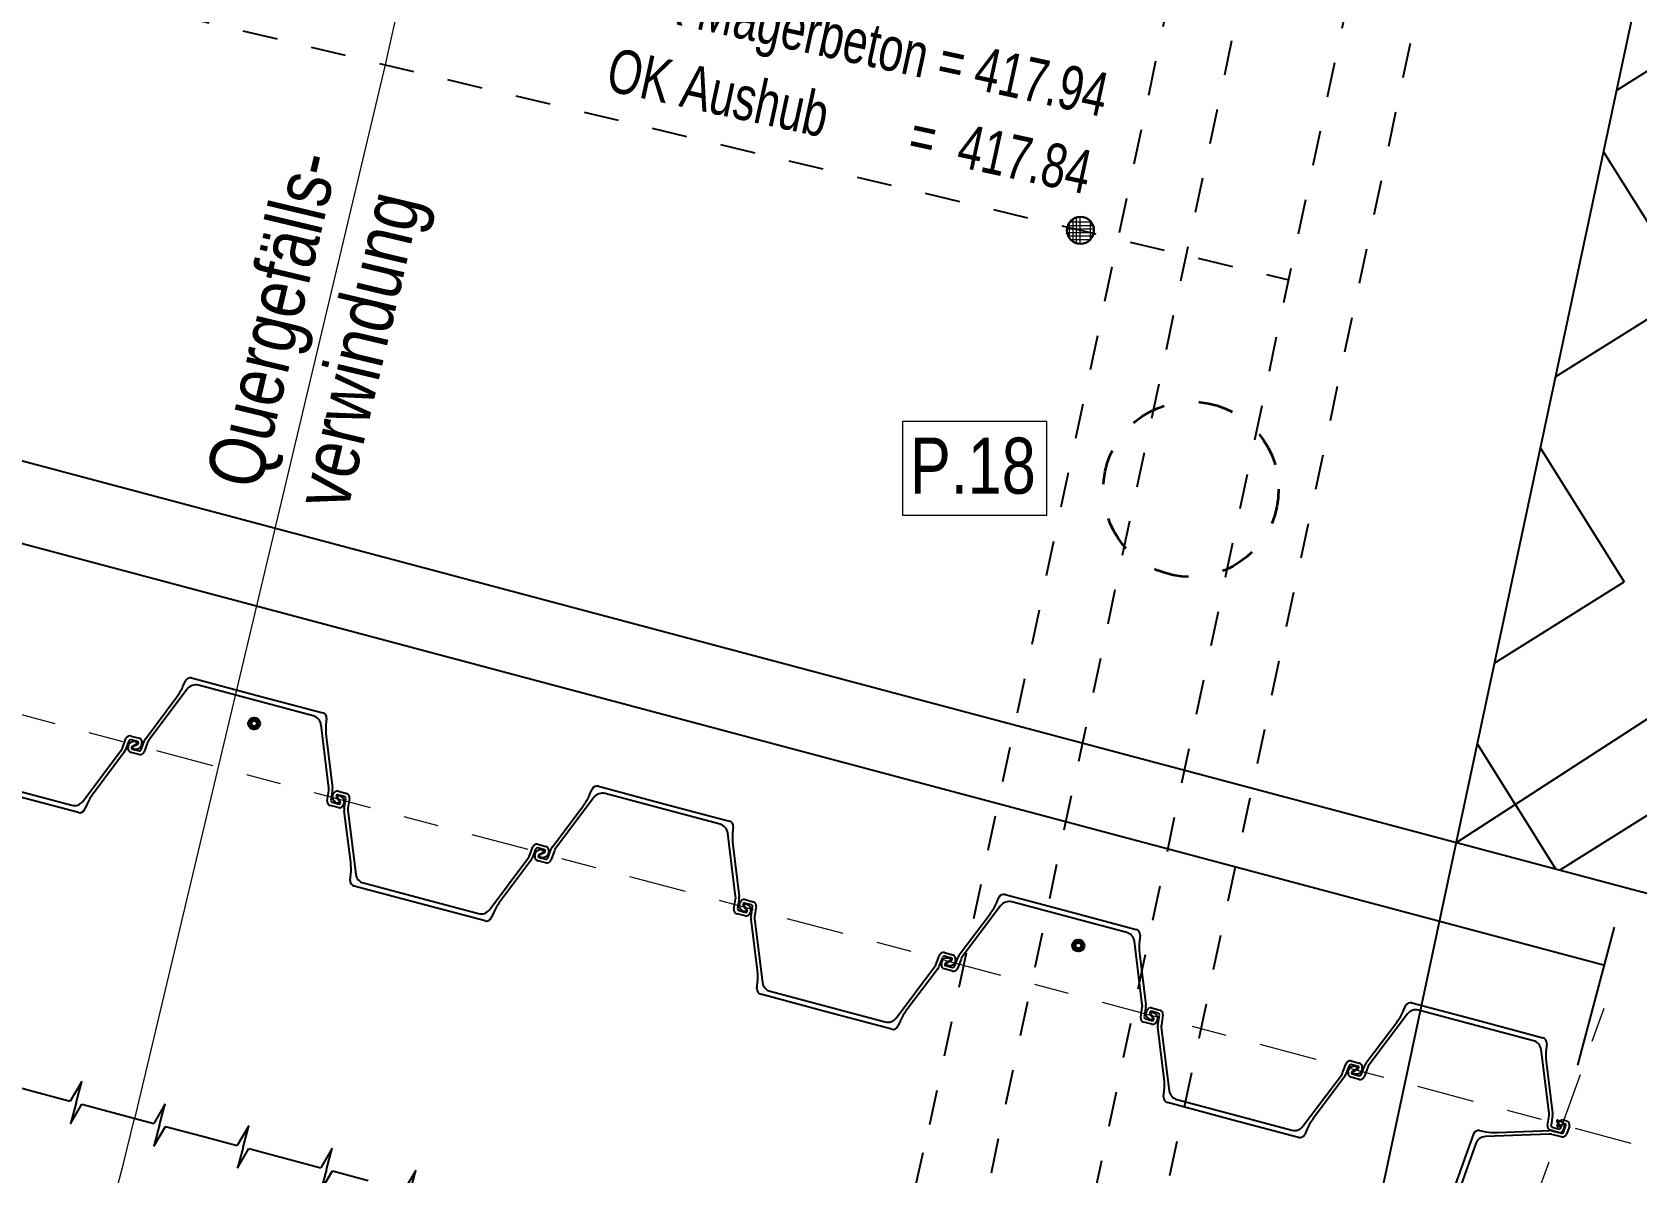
# Model space of a CAD drawing. Header units: metres. Extents: x 2681086.2 to 2681125.9, y 1225431.9 to 1225460.7.
# Drawn here: x 2681118.168 to 2681122.743, y 1225447.647 to 1225450.899 of the extents above; entities that cross this region are included whole.
import ezdxf

# ---------------------------------------------------------------- set-up
doc = ezdxf.new("R2010")
doc.units = ezdxf.units.M
for name, pattern in [('ALL_S17', [0.025, 0, -0.025]), ('ALL_S19', [0.075, 0, -0.075]), ('AUSGEZOGEN', [0]), ('STRICHLINIE2_S3', [0.125, 0.075, -0.05]), ('STRICHPUNKT2_S11', [0.245, 0.165, -0.04, 0, -0.04])]:
    doc.linetypes.add(name, pattern=pattern)
for name, color, linetype, lineweight in [('Beton Ansicht', 252, 'AUSGEZOGEN', 25), ('Beton geschnitten', 8, 'AUSGEZOGEN', 25), ('Betonierfugen', 7, 'AUSGEZOGEN', 25), ('Design', 250, 'AUSGEZOGEN', 18), ('Standard', 7, 'AUSGEZOGEN', 13), ('Text Waende', 7, 'AUSGEZOGEN', 18), ('Vermassung Schnitte', 7, 'AUSGEZOGEN', 18)]:
    doc.layers.add(name, color=color, linetype=linetype, lineweight=lineweight)
doc.styles.add('ARIAL', font='arial.ttf')

# ---------------------------------------------------------------- blocks, each defined once
blk = doc.blocks.new('COMPLEXOBJECT_7')
at = {"color": 7, "linetype": 'AUSGEZOGEN', "lineweight": 25, "transparency": 33554687}
for p, q in [((317.0792, 449.1899), (317.0812, 449.1971)), ((317.0901, 449.1937), (317.0897, 449.1922)), ((317.0901, 449.1897), (317.1002, 449.1742)), ((317.1135, 449.1906), (317.0938, 449.1959)), ((317.0959, 449.2057), (317.1187, 449.1996)), ((317.1126, 449.1573), (317.1171, 449.185)), ((317.1274, 449.1861), (317.1228, 449.1576)), ((317.0979, 449.171), (317.0928, 449.1723)), ((317.1307, 449.0033), (317.1125, 449.1503)), ((317.1227, 449.1505), (317.1451, 448.9695)), ((317.6395, 449.02), (317.6497, 449.047)), ((317.6581, 449.041), (317.6482, 449.0147)), ((317.664, 449.0544), (317.6868, 449.0483)), ((317.6837, 449.0388), (317.664, 449.044)), ((317.5266, 448.8679), (317.6361, 449.0138)), ((317.6448, 449.0085), (317.5559, 448.8901)), ((317.6674, 449.0232), (317.6839, 449.0317)), ((317.6729, 449.0179), (317.6678, 449.0192)), ((317.6854, 449.0336), (317.6858, 449.0351)), ((317.6953, 449.0337), (317.6934, 449.0264)), ((317.1292, 448.9517), (317.1311, 448.9694)), ((317.5387, 448.8609), (317.5315, 448.8446))]:
    blk.add_line(p, q, dxfattribs=at)
for points in [[(317.5139, 448.8362), (317.3271, 448.8859), (317.1403, 448.9356)], [(317.1672, 448.9442), (317.331, 448.9006), (317.4949, 448.857)]]:
    blk.add_lwpolyline(points, dxfattribs=at)
for centre, radius, start, end in [((317.0889, 449.1873), 0.01, 165.0918, 205.6301), ((317.0979, 449.1917), 0.02, 205.6301, 255.0918), ((317.0928, 449.1941), 0.012, 75.0918, 165.0918), ((317.0926, 449.1914), 0.003, 165.0918, 213.0918), ((317.093, 449.193), 0.003, 75.0918, 165.0918), ((317.1122, 449.1858), 0.005, 350.8024, 75.0918), ((317.1156, 449.188), 0.012, 350.8024, 75.0918), ((317.0984, 449.173), 0.00213, 255.0918, 33.0918), ((317.1373, 449.1533), 0.025, 170.8024, 187.0749), ((317.1475, 449.1536), 0.025, 170.8024, 187.0749), ((317.6609, 449.0428), 0.012, 75.0918, 159.3812), ((317.6627, 449.0392), 0.005, 75.0918, 159.3812), ((317.6837, 449.0367), 0.012, 345.0918, 75.0918), ((316.9819, 448.9848), 0.15, 354.0918, 7.0749), ((317.6161, 449.0288), 0.025, 323.1088, 339.3812), ((317.6248, 449.0235), 0.025, 323.1088, 339.3812), ((317.6683, 449.0213), 0.00213, 117.0918, 255.0918), ((317.678, 449.0372), 0.02, 255.0918, 304.5535), ((317.6829, 449.0359), 0.003, 345.0918, 75.0918), ((317.6825, 449.0343), 0.003, 297.0918, 345.0918), ((317.6837, 449.029), 0.01, 304.5535, 345.0918), ((317.1442, 448.9501), 0.015, 174.0918, 255.0918), ((317.1749, 448.9732), 0.03, 187.0749, 255.0918), ((317.5026, 448.886), 0.03, 255.0918, 323.1088), ((317.6759, 448.8001), 0.15, 143.1088, 156.0918), ((317.5178, 448.8507), 0.015, 255.0918, 336.0918)]:
    blk.add_arc(centre, radius, start, end, dxfattribs=at)
blk = doc.blocks.new('COMPLEXOBJECT_8')
at = {"color": 7, "linetype": 'AUSGEZOGEN', "lineweight": 25, "transparency": 33554687}
for p, q in [((317.8243, 449.1882), (317.7148, 449.0423)), ((317.8121, 449.1953), (317.8193, 449.2116)), ((317.7061, 449.0476), (317.7949, 449.166)), ((318.2282, 448.9056), (318.2057, 449.0866)), ((318.2216, 449.1045), (318.2198, 449.0867)), ((317.6928, 449.0152), (317.7027, 449.0414)), ((318.2201, 449.0528), (318.2384, 448.9059)), ((317.6556, 449.0225), (317.6575, 449.0297)), ((317.6869, 449.0017), (317.6641, 449.0078)), ((317.6654, 449.0226), (317.665, 449.021)), ((317.6835, 449.033), (317.667, 449.0245)), ((317.6671, 449.0173), (317.6868, 449.0121)), ((317.678, 449.0383), (317.6831, 449.0369)), ((317.7114, 449.0361), (317.7012, 449.0091)), ((318.2234, 448.8701), (318.2281, 448.8986)), ((318.255, 448.8505), (318.2322, 448.8566)), ((318.2382, 448.8988), (318.2337, 448.8712)), ((318.2374, 448.8655), (318.2571, 448.8603)), ((318.2608, 448.8664), (318.2507, 448.882)), ((318.253, 448.8852), (318.2581, 448.8838)), ((318.2608, 448.8624), (318.2612, 448.864)), ((318.2716, 448.8662), (318.2697, 448.859))]:
    blk.add_line(p, q, dxfattribs=at)
for points in [[(317.8369, 449.22), (318.0237, 449.1703), (318.2105, 449.1205)], [(318.1837, 449.1119), (318.0198, 449.1556), (317.856, 449.1992)]]:
    blk.add_lwpolyline(points, dxfattribs=at)
for centre, radius, start, end in [((317.675, 449.2561), 0.15, 323.1088, 336.0918), ((317.833, 449.2055), 0.015, 75.0918, 156.0918), ((317.8483, 449.1702), 0.03, 75.0918, 143.1088), ((318.1759, 449.083), 0.03, 7.0749, 75.0918), ((318.2067, 449.106), 0.015, 354.0918, 75.0918), ((318.369, 449.0713), 0.15, 174.0918, 187.0749), ((317.7261, 449.0326), 0.025, 143.1088, 159.3812), ((317.7348, 449.0273), 0.025, 143.1088, 159.3812), ((317.6672, 449.0194), 0.012, 165.0918, 255.0918), ((317.6672, 449.0272), 0.01, 124.5535, 165.0918), ((317.6728, 449.0189), 0.02, 75.0918, 124.5535), ((317.6679, 449.0202), 0.003, 165.0918, 255.0918), ((317.6683, 449.0218), 0.003, 117.0918, 165.0918), ((317.6825, 449.0348), 0.00213, 297.0918, 75.0918), ((317.6881, 449.0169), 0.005, 255.0918, 339.3812), ((317.69, 449.0133), 0.012, 255.0918, 339.3812), ((318.2034, 448.9026), 0.025, 350.8024, 7.0749), ((318.2135, 448.9028), 0.025, 350.8024, 7.0749), ((318.2353, 448.8682), 0.012, 170.8024, 255.0918), ((318.2387, 448.8704), 0.005, 170.8024, 255.0918), ((318.2524, 448.8831), 0.00213, 75.0918, 213.0918), ((318.2581, 448.8621), 0.012, 255.0918, 345.0918), ((318.2579, 448.8632), 0.003, 255.0918, 345.0918), ((318.2529, 448.8645), 0.02, 25.6301, 75.0918), ((318.2583, 448.8648), 0.003, 345.0918, 33.0918), ((318.2619, 448.8688), 0.01, 345.0918, 25.6301)]:
    blk.add_arc(centre, radius, start, end, dxfattribs=at)
blk = doc.blocks.new('COMPLEXOBJECT_9')
at = {"color": 7, "linetype": 'AUSGEZOGEN', "lineweight": 25, "transparency": 33554687}
for p, q in [((318.2388, 448.8812), (318.2408, 448.8884)), ((318.2497, 448.885), (318.2493, 448.8834)), ((318.2497, 448.881), (318.2598, 448.8655)), ((318.2575, 448.8622), (318.2524, 448.8636)), ((318.2731, 448.8819), (318.2534, 448.8871)), ((318.2555, 448.8969), (318.2783, 448.8909)), ((318.2722, 448.8486), (318.2767, 448.8763)), ((318.287, 448.8773), (318.2824, 448.8489)), ((318.2903, 448.6946), (318.2721, 448.8415)), ((318.2823, 448.8418), (318.3047, 448.6608)), ((318.7991, 448.7113), (318.8093, 448.7383)), ((318.8177, 448.7322), (318.8078, 448.706)), ((318.8236, 448.7457), (318.8464, 448.7396)), ((318.8433, 448.7301), (318.8236, 448.7353)), ((318.827, 448.7145), (318.8435, 448.7229)), ((318.845, 448.7248), (318.8455, 448.7264)), ((318.8549, 448.7249), (318.853, 448.7177)), ((318.6862, 448.5592), (318.7957, 448.7051)), ((318.8044, 448.6998), (318.7155, 448.5814)), ((318.8325, 448.7092), (318.8274, 448.7105)), ((318.2888, 448.6429), (318.2907, 448.6607)), ((318.6983, 448.5521), (318.6911, 448.5358))]:
    blk.add_line(p, q, dxfattribs=at)
for points in [[(318.3268, 448.6355), (318.4906, 448.5919), (318.6545, 448.5482)], [(318.6736, 448.5274), (318.4867, 448.5772), (318.2999, 448.6269)]]:
    blk.add_lwpolyline(points, dxfattribs=at)
for centre, radius, start, end in [((318.2485, 448.8786), 0.01, 165.0918, 205.6301), ((318.2575, 448.8829), 0.02, 205.6301, 255.0918), ((318.2524, 448.8853), 0.012, 75.0918, 165.0918), ((318.2522, 448.8827), 0.003, 165.0918, 213.0918), ((318.2526, 448.8842), 0.003, 75.0918, 165.0918), ((318.258, 448.8643), 0.00213, 255.0918, 33.0918), ((318.2718, 448.8771), 0.005, 350.8024, 75.0918), ((318.2752, 448.8793), 0.012, 350.8024, 75.0918), ((318.2969, 448.8446), 0.025, 170.8024, 187.0749), ((318.3071, 448.8449), 0.025, 170.8024, 187.0749), ((318.8205, 448.7341), 0.012, 75.0918, 159.3812), ((318.8223, 448.7305), 0.005, 75.0918, 159.3812), ((318.8426, 448.7272), 0.003, 345.0918, 75.0918), ((318.8421, 448.7256), 0.003, 297.0918, 345.0918), ((318.8433, 448.728), 0.012, 345.0918, 75.0918), ((318.1415, 448.6761), 0.15, 354.0918, 7.0749), ((318.7757, 448.7201), 0.025, 323.1088, 339.3812), ((318.7844, 448.7148), 0.025, 323.1088, 339.3812), ((318.8279, 448.7126), 0.00213, 117.0918, 255.0918), ((318.8376, 448.7285), 0.02, 255.0918, 304.5535), ((318.8433, 448.7203), 0.01, 304.5535, 345.0918), ((318.3038, 448.6414), 0.015, 174.0918, 255.0918), ((318.3345, 448.6645), 0.03, 187.0749, 255.0918), ((318.6622, 448.5772), 0.03, 255.0918, 323.1088), ((318.8355, 448.4914), 0.15, 143.1088, 156.0918), ((318.6774, 448.5419), 0.015, 255.0918, 336.0918)]:
    blk.add_arc(centre, radius, start, end, dxfattribs=at)
blk = doc.blocks.new('COMPLEXOBJECT_10')
at = {"color": 7, "linetype": 'AUSGEZOGEN', "lineweight": 25, "transparency": 33554687}
for p, q in [((318.9717, 448.8866), (318.9789, 448.9028)), ((318.8657, 448.7389), (318.9546, 448.8573)), ((318.9839, 448.8795), (318.8744, 448.7336)), ((319.3878, 448.5969), (319.3653, 448.7779)), ((319.3812, 448.7957), (319.3794, 448.778)), ((318.8152, 448.7138), (318.8171, 448.721)), ((318.8431, 448.7242), (318.8266, 448.7158)), ((318.8376, 448.7295), (318.8427, 448.7282)), ((318.8524, 448.7064), (318.8623, 448.7327)), ((318.871, 448.7274), (318.8608, 448.7004)), ((319.3797, 448.7441), (319.398, 448.5972)), ((318.8465, 448.693), (318.8237, 448.6991)), ((318.825, 448.7139), (318.8246, 448.7123)), ((318.8267, 448.7086), (318.8464, 448.7034)), ((319.383, 448.5613), (319.3877, 448.5898)), ((319.3978, 448.5901), (319.3934, 448.5624)), ((319.4146, 448.5418), (319.3918, 448.5478)), ((319.397, 448.5568), (319.4167, 448.5516)), ((319.4204, 448.5577), (319.4103, 448.5732)), ((319.4126, 448.5764), (319.4177, 448.5751)), ((319.4204, 448.5537), (319.4208, 448.5553)), ((319.4312, 448.5575), (319.4293, 448.5503))]:
    blk.add_line(p, q, dxfattribs=at)
for points in [[(318.9965, 448.9113), (319.1833, 448.8615), (319.3702, 448.8118)], [(319.3433, 448.8032), (319.1794, 448.8468), (319.0156, 448.8905)]]:
    blk.add_lwpolyline(points, dxfattribs=at)
for centre, radius, start, end in [((318.9927, 448.8968), 0.015, 75.0918, 156.0918), ((318.8346, 448.9473), 0.15, 323.1088, 336.0918), ((319.0079, 448.8615), 0.03, 75.0918, 143.1088), ((319.3663, 448.7973), 0.015, 354.0918, 75.0918), ((319.3356, 448.7742), 0.03, 7.0749, 75.0918), ((319.5286, 448.7626), 0.15, 174.0918, 187.0749), ((318.8268, 448.7184), 0.01, 124.5535, 165.0918), ((318.8324, 448.7102), 0.02, 75.0918, 124.5535), ((318.8421, 448.7261), 0.00213, 297.0918, 75.0918), ((318.8857, 448.7239), 0.025, 143.1088, 159.3812), ((318.8944, 448.7186), 0.025, 143.1088, 159.3812), ((318.8268, 448.7107), 0.012, 165.0918, 255.0918), ((318.8275, 448.7115), 0.003, 165.0918, 255.0918), ((318.8279, 448.7131), 0.003, 117.0918, 165.0918), ((318.8477, 448.7082), 0.005, 255.0918, 339.3812), ((318.8496, 448.7046), 0.012, 255.0918, 339.3812), ((319.363, 448.5938), 0.025, 350.8024, 7.0749), ((319.3732, 448.5941), 0.025, 350.8024, 7.0749), ((319.3949, 448.5594), 0.012, 170.8024, 255.0918), ((319.3983, 448.5616), 0.005, 170.8024, 255.0918), ((319.4121, 448.5744), 0.00213, 75.0918, 213.0918), ((319.4177, 448.5534), 0.012, 255.0918, 345.0918), ((319.4175, 448.5545), 0.003, 255.0918, 345.0918), ((319.4125, 448.5558), 0.02, 25.6301, 75.0918), ((319.4179, 448.556), 0.003, 345.0918, 33.0918), ((319.4216, 448.5601), 0.01, 345.0918, 25.6301)]:
    blk.add_arc(centre, radius, start, end, dxfattribs=at)
blk = doc.blocks.new('COMPLEXOBJECT_11')
at = {"color": 7, "linetype": 'AUSGEZOGEN', "lineweight": 25, "transparency": 33554687}
for p, q in [((319.4151, 448.5882), (319.4379, 448.5821)), ((319.3985, 448.5725), (319.4004, 448.5797)), ((319.4093, 448.5763), (319.4089, 448.5747)), ((319.4093, 448.5723), (319.4194, 448.5567)), ((319.4171, 448.5535), (319.412, 448.5549)), ((319.4327, 448.5732), (319.413, 448.5784)), ((319.4318, 448.5399), (319.4363, 448.5675)), ((319.4466, 448.5686), (319.442, 448.5401)), ((319.4499, 448.3859), (319.4317, 448.5328)), ((319.4419, 448.5331), (319.4643, 448.3521)), ((319.9587, 448.4026), (319.9689, 448.4296)), ((319.9773, 448.4235), (319.9674, 448.3973)), ((319.9832, 448.437), (320.006, 448.4309)), ((320.0029, 448.4214), (319.9832, 448.4266)), ((319.9866, 448.4057), (320.0031, 448.4142)), ((319.9921, 448.4004), (319.987, 448.4018)), ((320.0046, 448.4161), (320.0051, 448.4177)), ((320.0145, 448.4162), (320.0126, 448.409)), ((319.8458, 448.2505), (319.9553, 448.3964)), ((319.964, 448.3911), (319.8751, 448.2727)), ((319.4485, 448.3342), (319.4503, 448.352)), ((319.858, 448.2434), (319.8507, 448.2271))]:
    blk.add_line(p, q, dxfattribs=at)
for points in [[(319.8332, 448.2187), (319.6463, 448.2684), (319.4595, 448.3182)], [(319.4864, 448.3268), (319.6502, 448.2831), (319.8141, 448.2395)]]:
    blk.add_lwpolyline(points, dxfattribs=at)
for centre, radius, start, end in [((319.412, 448.5766), 0.012, 75.0918, 165.0918), ((319.4348, 448.5705), 0.012, 350.8024, 75.0918), ((319.4081, 448.5699), 0.01, 165.0918, 205.6301), ((319.4171, 448.5742), 0.02, 205.6301, 255.0918), ((319.4118, 448.5739), 0.003, 165.0918, 213.0918), ((319.4122, 448.5755), 0.003, 75.0918, 165.0918), ((319.4176, 448.5556), 0.00213, 255.0918, 33.0918), ((319.4565, 448.5359), 0.025, 170.8024, 187.0749), ((319.4314, 448.5683), 0.005, 350.8024, 75.0918), ((319.4667, 448.5361), 0.025, 170.8024, 187.0749), ((319.9353, 448.4114), 0.025, 323.1088, 339.3812), ((319.9801, 448.4254), 0.012, 75.0918, 159.3812), ((319.982, 448.4218), 0.005, 75.0918, 159.3812), ((319.9875, 448.4039), 0.00213, 117.0918, 255.0918), ((319.9972, 448.4198), 0.02, 255.0918, 304.5535), ((320.0022, 448.4185), 0.003, 345.0918, 75.0918), ((320.0017, 448.4169), 0.003, 297.0918, 345.0918), ((320.0029, 448.4193), 0.012, 345.0918, 75.0918), ((320.0029, 448.4115), 0.01, 304.5535, 345.0918), ((319.3011, 448.3674), 0.15, 354.0918, 7.0749), ((319.944, 448.4061), 0.025, 323.1088, 339.3812), ((319.4634, 448.3327), 0.015, 174.0918, 255.0918), ((319.4941, 448.3557), 0.03, 187.0749, 255.0918), ((319.9951, 448.1826), 0.15, 143.1088, 156.0918), ((319.8218, 448.2685), 0.03, 255.0918, 323.1088), ((319.837, 448.2332), 0.015, 255.0918, 336.0918)]:
    blk.add_arc(centre, radius, start, end, dxfattribs=at)
blk = doc.blocks.new('COMPLEXOBJECT_12')
at = {"color": 7, "linetype": 'AUSGEZOGEN', "lineweight": 25, "transparency": 33554687}
for p, q in [((320.1313, 448.5778), (320.1386, 448.5941)), ((320.0253, 448.4302), (320.1142, 448.5486)), ((320.1435, 448.5708), (320.034, 448.4249)), ((320.5474, 448.2882), (320.5249, 448.4692)), ((320.5408, 448.487), (320.539, 448.4693)), ((319.9748, 448.405), (319.9767, 448.4123)), ((319.9846, 448.4051), (319.9842, 448.4036)), ((320.0027, 448.4155), (319.9862, 448.407)), ((319.9864, 448.3999), (320.006, 448.3947)), ((319.9972, 448.4208), (320.0023, 448.4195)), ((320.012, 448.3977), (320.0219, 448.424)), ((320.0306, 448.4187), (320.0204, 448.3917)), ((320.5393, 448.4354), (320.5576, 448.2884)), ((320.0061, 448.3843), (319.9833, 448.3904)), ((320.5427, 448.2526), (320.5473, 448.2811)), ((320.5574, 448.2814), (320.553, 448.2537)), ((320.58, 448.2489), (320.5699, 448.2645)), ((320.5722, 448.2677), (320.5773, 448.2664)), ((320.5742, 448.233), (320.5514, 448.2391)), ((320.5566, 448.2481), (320.5763, 448.2428)), ((320.58, 448.245), (320.5804, 448.2465)), ((320.5908, 448.2488), (320.5889, 448.2415))]:
    blk.add_line(p, q, dxfattribs=at)
for points in [[(320.1561, 448.6025), (320.3429, 448.5528), (320.5298, 448.5031)], [(320.5029, 448.4945), (320.339, 448.5381), (320.1752, 448.5817)]]:
    blk.add_lwpolyline(points, dxfattribs=at)
for centre, radius, start, end in [((320.1523, 448.588), 0.015, 75.0918, 156.0918), ((320.1675, 448.5527), 0.03, 75.0918, 143.1088), ((319.9942, 448.6386), 0.15, 323.1088, 336.0918), ((320.4952, 448.4655), 0.03, 7.0749, 75.0918), ((320.5259, 448.4886), 0.015, 354.0918, 75.0918), ((320.6882, 448.4539), 0.15, 174.0918, 187.0749), ((319.9864, 448.402), 0.012, 165.0918, 255.0918), ((319.9864, 448.4097), 0.01, 124.5535, 165.0918), ((319.9921, 448.4015), 0.02, 75.0918, 124.5535), ((319.9871, 448.4028), 0.003, 165.0918, 255.0918), ((319.9875, 448.4044), 0.003, 117.0918, 165.0918), ((320.0017, 448.4174), 0.00213, 297.0918, 75.0918), ((320.0453, 448.4152), 0.025, 143.1088, 159.3812), ((320.054, 448.4099), 0.025, 143.1088, 159.3812), ((320.0073, 448.3995), 0.005, 255.0918, 339.3812), ((320.0092, 448.3959), 0.012, 255.0918, 339.3812), ((320.5226, 448.2851), 0.025, 350.8024, 7.0749), ((320.5328, 448.2854), 0.025, 350.8024, 7.0749), ((320.5717, 448.2657), 0.00213, 75.0918, 213.0918), ((320.5721, 448.247), 0.02, 25.6301, 75.0918), ((320.5545, 448.2507), 0.012, 170.8024, 255.0918), ((320.5579, 448.2529), 0.005, 170.8024, 255.0918), ((320.5773, 448.2446), 0.012, 255.0918, 345.0918), ((320.5771, 448.2457), 0.003, 255.0918, 345.0918), ((320.5775, 448.2473), 0.003, 345.0918, 33.0918), ((320.5812, 448.2514), 0.01, 345.0918, 25.6301)]:
    blk.add_arc(centre, radius, start, end, dxfattribs=at)
blk = doc.blocks.new('COMPLEXOBJECT_13')
at = {"color": 7, "linetype": 'AUSGEZOGEN', "lineweight": 25, "transparency": 33554687}
for p, q in [((320.5581, 448.2637), (320.56, 448.271)), ((320.5689, 448.2676), (320.5685, 448.266)), ((320.5689, 448.2636), (320.579, 448.248)), ((320.5923, 448.2644), (320.5726, 448.2697)), ((320.5747, 448.2795), (320.5975, 448.2734)), ((320.5767, 448.2448), (320.5716, 448.2462)), ((320.6096, 448.0771), (320.5913, 448.2241)), ((320.5914, 448.2312), (320.5959, 448.2588)), ((320.6015, 448.2243), (320.624, 448.0433)), ((320.6062, 448.2599), (320.6016, 448.2314)), ((321.1428, 448.1282), (321.1656, 448.1222)), ((321.0054, 447.9418), (321.1149, 448.0876)), ((321.1236, 448.0824), (321.0347, 447.9639)), ((321.1183, 448.0938), (321.1285, 448.1209)), ((321.1369, 448.1148), (321.127, 448.0886)), ((321.1625, 448.1126), (321.1428, 448.1179)), ((321.1462, 448.097), (321.1627, 448.1055)), ((321.1517, 448.0917), (321.1466, 448.0931)), ((321.1642, 448.1074), (321.1647, 448.109)), ((321.1741, 448.1075), (321.1722, 448.1002)), ((320.6081, 448.0255), (320.6099, 448.0432)), ((321.0176, 447.9347), (321.0103, 447.9184))]:
    blk.add_line(p, q, dxfattribs=at)
for points in [[(320.9928, 447.91), (320.8059, 447.9597), (320.6191, 448.0095)], [(320.646, 448.018), (320.8099, 447.9744), (320.9737, 447.9308)]]:
    blk.add_lwpolyline(points, dxfattribs=at)
for centre, radius, start, end in [((320.5677, 448.2612), 0.01, 165.0918, 205.6301), ((320.5716, 448.2679), 0.012, 75.0918, 165.0918), ((320.5714, 448.2652), 0.003, 165.0918, 213.0918), ((320.5718, 448.2668), 0.003, 75.0918, 165.0918), ((320.591, 448.2596), 0.005, 350.8024, 75.0918), ((320.5944, 448.2618), 0.012, 350.8024, 75.0918), ((320.5767, 448.2655), 0.02, 205.6301, 255.0918), ((320.5772, 448.2469), 0.00213, 255.0918, 33.0918), ((320.6161, 448.2272), 0.025, 170.8024, 187.0749), ((320.6263, 448.2274), 0.025, 170.8024, 187.0749), ((321.1397, 448.1166), 0.012, 75.0918, 159.3812), ((321.0949, 448.1027), 0.025, 323.1088, 339.3812), ((321.1036, 448.0974), 0.025, 323.1088, 339.3812), ((321.1416, 448.113), 0.005, 75.0918, 159.3812), ((321.1472, 448.0951), 0.00213, 117.0918, 255.0918), ((321.1568, 448.111), 0.02, 255.0918, 304.5535), ((321.1618, 448.1097), 0.003, 345.0918, 75.0918), ((321.1613, 448.1081), 0.003, 297.0918, 345.0918), ((321.1625, 448.1106), 0.012, 345.0918, 75.0918), ((321.1625, 448.1028), 0.01, 304.5535, 345.0918), ((320.4607, 448.0587), 0.15, 354.0918, 7.0749), ((320.6537, 448.047), 0.03, 187.0749, 255.0918), ((320.623, 448.024), 0.015, 174.0918, 255.0918), ((320.9814, 447.9598), 0.03, 255.0918, 323.1088), ((321.1547, 447.8739), 0.15, 143.1088, 156.0918), ((320.9966, 447.9245), 0.015, 255.0918, 336.0918)]:
    blk.add_arc(centre, radius, start, end, dxfattribs=at)
blk = doc.blocks.new('COMPLEXOBJECT_14')
at = {"color": 7, "linetype": 'AUSGEZOGEN', "lineweight": 25, "transparency": 33554687}
for p, q in [((321.3031, 448.262), (321.1936, 448.1162)), ((321.2909, 448.2691), (321.2982, 448.2854)), ((321.1849, 448.1214), (321.2738, 448.2398)), ((321.7004, 448.1783), (321.6986, 448.1606)), ((321.707, 447.9795), (321.6845, 448.1605)), ((321.6989, 448.1267), (321.7172, 447.9797)), ((321.1344, 448.0963), (321.1363, 448.1036)), ((321.1657, 448.0756), (321.1429, 448.0816)), ((321.1443, 448.0964), (321.1438, 448.0948)), ((321.1623, 448.1068), (321.1458, 448.0983)), ((321.146, 448.0912), (321.1657, 448.0859)), ((321.1568, 448.1121), (321.1619, 448.1107)), ((321.1716, 448.089), (321.1815, 448.1152)), ((321.1902, 448.11), (321.18, 448.0829)), ((321.7023, 447.9439), (321.7069, 447.9724)), ((321.717, 447.9726), (321.7126, 447.945)), ((321.7396, 447.9402), (321.7295, 447.9558)), ((321.7318, 447.959), (321.7369, 447.9576)), ((321.7338, 447.9243), (321.711, 447.9304)), ((321.7162, 447.9393), (321.7359, 447.9341)), ((321.7396, 447.9362), (321.74, 447.9378)), ((321.7504, 447.9401), (321.7485, 447.9328))]:
    blk.add_line(p, q, dxfattribs=at)
for points in [[(321.3157, 448.2938), (321.5026, 448.2441), (321.6894, 448.1943)], [(321.6625, 448.1858), (321.4986, 448.2294), (321.3348, 448.273)]]:
    blk.add_lwpolyline(points, dxfattribs=at)
for centre, radius, start, end in [((321.1538, 448.3299), 0.15, 323.1088, 336.0918), ((321.3119, 448.2793), 0.015, 75.0918, 156.0918), ((321.3271, 448.244), 0.03, 75.0918, 143.1088), ((321.6548, 448.1568), 0.03, 7.0749, 75.0918), ((321.6855, 448.1798), 0.015, 354.0918, 75.0918), ((321.8478, 448.1451), 0.15, 174.0918, 187.0749), ((321.146, 448.0932), 0.012, 165.0918, 255.0918), ((321.146, 448.101), 0.01, 124.5535, 165.0918), ((321.1517, 448.0928), 0.02, 75.0918, 124.5535), ((321.1467, 448.0941), 0.003, 165.0918, 255.0918), ((321.1472, 448.0957), 0.003, 117.0918, 165.0918), ((321.1613, 448.1087), 0.00213, 297.0918, 75.0918), ((321.1669, 448.0908), 0.005, 255.0918, 339.3812), ((321.1688, 448.0872), 0.012, 255.0918, 339.3812), ((321.2049, 448.1064), 0.025, 143.1088, 159.3812), ((321.2136, 448.1011), 0.025, 143.1088, 159.3812), ((321.7141, 447.942), 0.012, 170.8024, 255.0918), ((321.6822, 447.9764), 0.025, 350.8024, 7.0749), ((321.7175, 447.9442), 0.005, 170.8024, 255.0918), ((321.6924, 447.9766), 0.025, 350.8024, 7.0749), ((321.7313, 447.9569), 0.00213, 75.0918, 213.0918), ((321.7318, 447.9383), 0.02, 25.6301, 75.0918), ((321.7408, 447.9426), 0.01, 345.0918, 25.6301), ((321.7369, 447.9359), 0.012, 255.0918, 345.0918), ((321.7367, 447.937), 0.003, 255.0918, 345.0918), ((321.7371, 447.9386), 0.003, 345.0918, 33.0918)]:
    blk.add_arc(centre, radius, start, end, dxfattribs=at)
blk = doc.blocks.new('COMPLEXOBJECT_67')
at = {"color": 7, "linetype": 'AUSGEZOGEN', "lineweight": 25, "transparency": 33554687}
for p, q in [((321.7301, 447.9426), (321.7319, 447.9476)), ((321.7495, 447.9488), (321.7331, 447.94)), ((321.7484, 447.9254), (321.7553, 447.9446)), ((321.7506, 447.9596), (321.7576, 447.9571)), ((321.7535, 447.9485), (321.7519, 447.949)), ((321.7649, 447.9417), (321.7569, 447.9195)), ((321.509, 447.9298), (321.5265, 447.9265)), ((321.7077, 447.9196), (321.5254, 447.9125)), ((321.5603, 447.924), (321.7083, 447.9298)), ((321.7427, 447.9119), (321.7147, 447.9189)), ((321.7153, 447.9291), (321.7425, 447.9223)), ((321.384, 447.5294), (321.3684, 447.538)), ((321.3921, 447.5409), (321.5282, 447.4196)), ((321.5222, 447.4113), (321.4117, 447.5099)), ((321.5534, 447.3954), (321.5281, 447.4074)), ((321.5341, 447.4156), (321.5602, 447.4032)), ((321.5292, 447.3826), (321.531, 447.3875)), ((321.5349, 447.3876), (321.542, 447.3704)), ((321.543, 447.3589), (321.5359, 447.3614)), ((321.5437, 447.3687), (321.5453, 447.3682)), ((321.5491, 447.37), (321.556, 447.3892)), ((321.5663, 447.3883), (321.5584, 447.3661))]:
    blk.add_line(p, q, dxfattribs=at)
for points in [[(321.3615, 447.5562), (321.4268, 447.7382), (321.4921, 447.9202)], [(321.4983, 447.8926), (321.4411, 447.7331), (321.3838, 447.5735)]]:
    blk.add_lwpolyline(points, dxfattribs=at)
for centre, radius, start, end in [((321.7321, 447.9419), 0.00213, 160.2623, 298.2623), ((321.7507, 447.9408), 0.02, 110.8006, 160.2623), ((321.7472, 447.9502), 0.01, 70.2623, 110.8006), ((321.7509, 447.9462), 0.003, 70.2623, 118.2623), ((321.7525, 447.9456), 0.003, 340.2623, 70.2623), ((321.7536, 447.9458), 0.012, 340.2623, 70.2623), ((321.5062, 447.9151), 0.015, 79.2623, 160.2623), ((321.5266, 447.8825), 0.03, 92.2454, 160.2623), ((321.5544, 448.0739), 0.15, 259.2623, 272.2454), ((321.7086, 447.8947), 0.025, 75.9729, 92.2454), ((321.7092, 447.9048), 0.025, 75.9729, 92.2454), ((321.7437, 447.9271), 0.005, 255.9729, 340.2623), ((321.7456, 447.9236), 0.012, 255.9729, 340.2623), ((321.3756, 447.5512), 0.015, 160.2623, 241.2623), ((321.412, 447.5633), 0.03, 160.2623, 228.2793), ((321.3119, 447.3979), 0.15, 48.2793, 61.2623), ((321.5389, 447.43), 0.025, 228.2793, 244.5517), ((321.5449, 447.4382), 0.025, 228.2793, 244.5517), ((321.5513, 447.3909), 0.005, 340.2623, 64.5517), ((321.555, 447.3924), 0.012, 340.2623, 64.5517), ((321.548, 447.3758), 0.02, 160.2623, 209.724), ((321.5393, 447.3708), 0.01, 209.724, 250.2623), ((321.533, 447.3868), 0.00213, 22.2623, 160.2623), ((321.5447, 447.3716), 0.003, 202.2623, 250.2623), ((321.5471, 447.3702), 0.012, 250.2623, 340.2623), ((321.5463, 447.371), 0.003, 250.2623, 340.2623)]:
    blk.add_arc(centre, radius, start, end, dxfattribs=at)
blk = doc.blocks.new('MUSTERELEMENT_8')
at = {"layer": 'Betonierfugen', "color": 7, "linetype": 'AUSGEZOGEN', "lineweight": 25, "transparency": 33554687}
for p, q in [((317.2859, 448.0682), (317.3883, 448.0409)), ((317.3883, 448.0409), (317.4906, 448.0137)), ((317.5234, 448.0696), (317.4906, 448.0137)), ((317.5073, 448.0092), (317.5234, 448.0696)), ((317.5073, 448.0092), (317.4912, 447.9488)), ((317.4912, 447.9488), (317.524, 448.0048)), ((317.524, 448.0048), (317.6263, 447.9776)), ((317.7614, 448.0063), (317.7287, 447.9503)), ((317.7454, 447.9459), (317.7614, 448.0063)), ((317.6263, 447.9776), (317.7287, 447.9503)), ((317.7454, 447.9459), (317.7293, 447.8855)), ((317.9995, 447.9429), (317.9668, 447.8869)), ((317.9834, 447.8825), (317.9995, 447.9429)), ((317.7293, 447.8855), (317.762, 447.9414)), ((317.762, 447.9414), (317.8644, 447.9142)), ((317.8644, 447.9142), (317.9668, 447.8869)), ((317.9834, 447.8825), (317.9674, 447.8221)), ((317.9674, 447.8221), (318.0001, 447.8781)), ((318.0001, 447.8781), (318.1025, 447.8508)), ((318.1025, 447.8508), (318.2048, 447.8235)), ((318.2376, 447.8795), (318.2048, 447.8235)), ((318.2215, 447.8191), (318.2376, 447.8795)), ((318.2215, 447.8191), (318.2054, 447.7587)), ((318.2054, 447.7587), (318.2382, 447.8147)), ((318.2382, 447.8147), (318.3405, 447.7874)), ((318.4757, 447.8161), (318.4429, 447.7602)), ((318.4596, 447.7557), (318.4757, 447.8161))]:
    blk.add_line(p, q, dxfattribs=at)

msp = doc.modelspace()

# ---------------------------------------------------------------- hatches: boundary and pattern name
at = {"layer": 'Beton Ansicht', "transparency": 33554687}
h = msp.add_hatch(dxfattribs=at)
h.set_pattern_fill('MUSTER', color=256, scale=0.6, angle=302, style=0, pattern_type=2)
h.set_pattern_definition([(302, (2680802.439, 1224999.456), (0.8267804, -0.1908773), [0.6, -0.6]), (32, (2680802.439, 1224999.456), (0.1908773, 0.8267804), [0.6, -0.6])])
h.paths.add_polyline_path([(2681122.229, 1225448.589), (2681123.415, 1225449.358), (2681125.092, 1225457.222), (2681124.114, 1225457.431)], flags=0)
h = msp.add_hatch(dxfattribs=at)
h.set_pattern_fill('MUSTER', color=256, scale=0.6, angle=212, style=0, pattern_type=2)
h.set_pattern_definition([(212, (2680800.404, 1224998.185), (-0.1908773, -0.8267804), [0.6, -0.6]), (302, (2680800.404, 1224998.185), (0.8267804, -0.1908773), [0.6, -0.6])])
h.paths.add_polyline_path([(2681123.853, 1225448.156), (2681125.136, 1225448.9), (2681123.415, 1225449.358), (2681122.229, 1225448.589)], flags=0)
at = {"layer": 'Standard', "linetype": 'AUSGEZOGEN', "lineweight": 13, "transparency": 33554687}
h = msp.add_hatch(dxfattribs=at)
h.set_pattern_fill('SCHRAFFUR_10', scale=0.05, style=0, pattern_type=2)
h.set_pattern_definition([(0, (2680800.786, 1224999.838), (0, 0.01), []), (90, (2680800.786, 1224999.838), (-0.01, 0), [])])
h.paths.add_polyline_path([(2681121.177, 1225450.301), (2681121.179, 1225450.303), (2681121.181, 1225450.304), (2681121.183, 1225450.306), (2681121.185, 1225450.307), (2681121.186, 1225450.309), (2681121.188, 1225450.311), (2681121.189, 1225450.313), (2681121.191, 1225450.315), (2681121.192, 1225450.317), (2681121.193, 1225450.319), (2681121.194, 1225450.321), (2681121.194, 1225450.324), (2681121.195, 1225450.326), (2681121.195, 1225450.328), (2681121.196, 1225450.331), (2681121.196, 1225450.333), (2681121.196, 1225450.336), (2681121.196, 1225450.338), (2681121.195, 1225450.341), (2681121.195, 1225450.343), (2681121.194, 1225450.345), (2681121.194, 1225450.348), (2681121.193, 1225450.35), (2681121.192, 1225450.352), (2681121.19, 1225450.354), (2681121.189, 1225450.356), (2681121.188, 1225450.358), (2681121.186, 1225450.36), (2681121.185, 1225450.362), (2681121.183, 1225450.363), (2681121.181, 1225450.365), (2681121.179, 1225450.366), (2681121.177, 1225450.368), (2681121.175, 1225450.369), (2681121.173, 1225450.37), (2681121.17, 1225450.371), (2681121.168, 1225450.371), (2681121.166, 1225450.372), (2681121.163, 1225450.372), (2681121.161, 1225450.373), (2681121.159, 1225450.373), (2681121.156, 1225450.373), (2681121.154, 1225450.373), (2681121.151, 1225450.372), (2681121.149, 1225450.372), (2681121.147, 1225450.371), (2681121.144, 1225450.371), (2681121.142, 1225450.37), (2681121.14, 1225450.369), (2681121.138, 1225450.368), (2681121.136, 1225450.366), (2681121.134, 1225450.365), (2681121.132, 1225450.363), (2681121.13, 1225450.362), (2681121.129, 1225450.36), (2681121.127, 1225450.358), (2681121.126, 1225450.356), (2681121.124, 1225450.354), (2681121.123, 1225450.352), (2681121.122, 1225450.35), (2681121.121, 1225450.347), (2681121.12, 1225450.345), (2681121.12, 1225450.343), (2681121.119, 1225450.34), (2681121.119, 1225450.338), (2681121.119, 1225450.336), (2681121.119, 1225450.333), (2681121.119, 1225450.331), (2681121.119, 1225450.328), (2681121.12, 1225450.326), (2681121.12, 1225450.324), (2681121.121, 1225450.321), (2681121.122, 1225450.319), (2681121.123, 1225450.317), (2681121.124, 1225450.315), (2681121.126, 1225450.313), (2681121.127, 1225450.311), (2681121.129, 1225450.309), (2681121.13, 1225450.307), (2681121.132, 1225450.306), (2681121.134, 1225450.304), (2681121.136, 1225450.303), (2681121.138, 1225450.301), (2681121.14, 1225450.3), (2681121.142, 1225450.299), (2681121.144, 1225450.298), (2681121.147, 1225450.298), (2681121.149, 1225450.297), (2681121.151, 1225450.296), (2681121.154, 1225450.296), (2681121.156, 1225450.296), (2681121.159, 1225450.296), (2681121.161, 1225450.296), (2681121.163, 1225450.296), (2681121.166, 1225450.297), (2681121.168, 1225450.298), (2681121.17, 1225450.298), (2681121.173, 1225450.299), (2681121.175, 1225450.3)], flags=0)

# ---------------------------------------------------------------- linework, layer by layer
at = {"layer": 'Beton geschnitten', "color": 7, "linetype": 'ALL_S17', "lineweight": 25, "transparency": 33554687}
for p, q in [((2681120.728, 1225447.785), (2681122.836, 1225457.705)), ((2681121.412, 1225447.64), (2681123.52, 1225457.556)), ((2681120.903, 1225447.647), (2681122.427, 1225454.818)), ((2681121.197, 1225447.585), (2681122.7, 1225454.662))]:
    msp.add_line(p, q, dxfattribs=at)
at = {"layer": 'Beton geschnitten', "transparency": 33554687}
for p, q in [((2681121.998, 1225447.507), (2681124.114, 1225457.431)), ((2681111.701, 1225451.392), (2681123.853, 1225448.156)), ((2681122.229, 1225448.589), (2681123.415, 1225449.358))]:
    msp.add_line(p, q, dxfattribs=at)
at = {"layer": 'Beton geschnitten', "color": 7, "linetype": 'ALL_S17', "lineweight": 25, "transparency": 33554687}
msp.add_arc((2681108.527, 1225450.264), 12.45, 264.8419, 348.6801, dxfattribs=at)
at = {"layer": 'Design', "color": 7, "linetype": 'AUSGEZOGEN', "lineweight": 13, "transparency": 33554687}
for p, q in [((2681119.176, 1225450.806), (2681120.266, 1225455.723)), ((2681118.46, 1225447.797), (2681119.176, 1225450.806))]:
    msp.add_line(p, q, dxfattribs=at)
at = {"layer": 'Design', "color": 7, "linetype": 'ALL_S19', "lineweight": 25, "transparency": 33554687}
msp.add_line((2681114.294, 1225451.968), (2681121.751, 1225450.193), dxfattribs=at)
at = {"layer": 'Design', "color": 7, "linetype": 'STRICHLINIE2_S3', "lineweight": 35, "transparency": 33554687}
msp.add_circle((2681121.472, 1225449.596), 0.25, dxfattribs=at)
at = {"layer": 'Design', "color": 7, "linetype": 'AUSGEZOGEN', "lineweight": 13, "transparency": 33554687}
msp.add_arc((2681108.825, 1225450.091), 9.9032, 301.2063, 346.6118, dxfattribs=at)
at = {"layer": 'Standard', "color": 7, "linetype": 'AUSGEZOGEN', "lineweight": 25, "transparency": 33554687}
for p, q in [((2681112.789, 1225450.868), (2681122.652, 1225448.239)), ((2681122.575, 1225447.954), (2681122.68, 1225448.348))]:
    msp.add_line(p, q, dxfattribs=at)
at = {"layer": 'Standard', "color": 7, "linetype": 'AUSGEZOGEN', "lineweight": 30, "transparency": 33554687}
msp.add_circle((2681121.157, 1225450.334), 0.0385, dxfattribs=at)
at = {"layer": 'Standard', "color": 132, "linetype": 'AUSGEZOGEN', "lineweight": 70, "transparency": 33554687}
for centre in [(2681118.801, 1225448.928), (2681121.151, 1225448.295)]:
    msp.add_circle(centre, 0.0125, dxfattribs=at)
at = {"layer": 'Text Waende', "color": 7, "linetype": 'AUSGEZOGEN', "lineweight": 13, "transparency": 33554687}
msp.add_lwpolyline([(2681120.65, 1225449.522), (2681121.061, 1225449.522), (2681121.061, 1225449.789), (2681120.65, 1225449.789), (2681120.65, 1225449.522)], dxfattribs=at)
at = {"layer": 'Vermassung Schnitte', "color": 7, "linetype": 'STRICHPUNKT2_S11', "lineweight": 18, "transparency": 33554687}
for p, q in [((2681112.232, 1225450.526), (2681122.922, 1225447.68)), ((2681120.956, 1225443.396), (2681122.665, 1225448.158))]:
    msp.add_line(p, q, dxfattribs=at)

# ---------------------------------------------------------------- block references
at = {"color": 7, "linetype": 'AUSGEZOGEN', "lineweight": 25, "transparency": 33554687}
for name in ['COMPLEXOBJECT_7', 'COMPLEXOBJECT_8', 'COMPLEXOBJECT_9', 'COMPLEXOBJECT_10', 'COMPLEXOBJECT_12', 'COMPLEXOBJECT_11', 'COMPLEXOBJECT_13', 'COMPLEXOBJECT_14', 'COMPLEXOBJECT_67']:
    msp.add_blockref(name, (2680800.786, 1224999.838), dxfattribs=at)
at = {"layer": 'Betonierfugen', "color": 7, "linetype": 'AUSGEZOGEN', "lineweight": 25, "transparency": 33554687}
msp.add_blockref('MUSTERELEMENT_8', (2680800.786, 1224999.838), dxfattribs=at)

# ---------------------------------------------------------------- texts
at = {"layer": 'Standard', "color": 7, "linetype": 'AUSGEZOGEN', "lineweight": 13, "transparency": 33554687, "insert": (2681119.874, 1225451.077), "char_height": 0.125, "width": 1.5446, "attachment_point": 1, "rotation": 347.754, "line_spacing_factor": 1.0843, "style": 'ARIAL'}
msp.add_mtext('\\A1;{\\fArial|i0|b0;\\H0.125000;\\W0.714286;\\C7;OK Magerbeton = 417.94}\\P{\\fArial|i0|b0;\\H0.125000;\\W0.714286;\\C7;OK Aushub       =  417.84}\\P', dxfattribs=at)
at = {"layer": 'Text Waende', "color": 7, "linetype": 'AUSGEZOGEN', "lineweight": 25, "transparency": 33554687, "insert": (2681118.661, 1225449.627), "char_height": 0.16, "width": 1.1394, "attachment_point": 1, "rotation": 76.6141, "line_spacing_factor": 0.9639, "style": 'ARIAL'}
msp.add_mtext('\\A1;{\\fArial|i0|b0;\\H0.160000;\\W0.800000;\\C7;Quergefälls- }\\P{\\fArial|i0|b0;\\H0.160000;\\W0.800000;\\C7;verwindung}\\P', dxfattribs=at)
at = {"layer": 'Text Waende', "color": 7, "linetype": 'AUSGEZOGEN', "lineweight": 13, "transparency": 33554687, "insert": (2681120.671, 1225449.581), "char_height": 0.16, "width": 0.4299, "attachment_point": 7, "style": 'ARIAL'}
msp.add_mtext('\\W0.78;P.18', dxfattribs=at)

doc.saveas('drawing.dxf')
